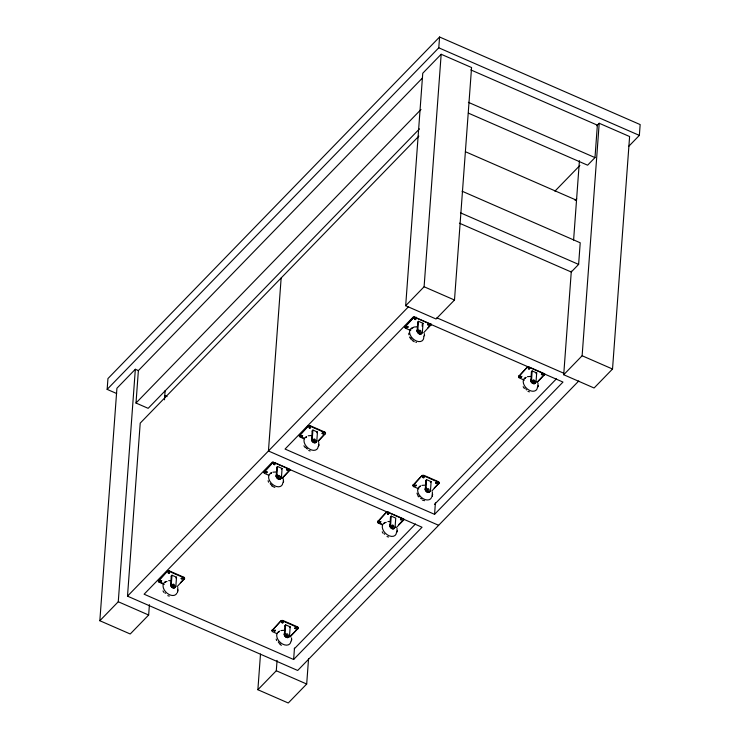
<?xml version="1.0" encoding="UTF-8"?>
<svg xmlns="http://www.w3.org/2000/svg" width="740" height="740" viewBox="0 0 740 740"><rect width="100%" height="100%" fill="white"/><g stroke="black" fill="none" stroke-linecap="round" stroke-linejoin="round"><path stroke-width="1.11" d="M116.652 393.523L107.152 389.379L107.948 378.565L439.579 37L640.155 124.579L639.36 135.392L628.898 146.169M149.415 604.663L148.657 615.023L130.231 633.995L99.844 620.731L116.92 388.232L135.337 369.26L138.482 370.629M99.844 620.731L118.27 601.75L135.337 369.26M419.46 128.899L148.157 408.332L135.994 403.032L138.38 370.592L422.568 77.885M578.773 380.961L297.693 670.468L127.502 596.153L140.212 423.132L418.877 136.123M164.465 399.794L165.14 390.591M164.243 584.424L159.146 582.195A1.647 1.064 4.2 0 1 158.591 580.706L167.277 571.262A1.647 1.064 4.2 0 1 169.534 570.993L183.807 577.228A1.647 1.064 4.2 0 1 184.353 578.717L177.239 586.543M159.146 582.195L159.183 581.659A1.647 1.064 4.2 0 1 158.628 580.169M158.591 580.706L167.277 571.262M184.316 579.254A1.647 1.064 4.2 0 0 183.761 577.764L169.497 571.539L169.534 570.993M170.635 584.702L171.273 575.923L171.967 575.211L176.518 577.2L175.861 586.145L174.825 587.579A2.683 1.794 44.2 0 1 172.476 587.588A2.683 1.794 44.2 0 1 170.672 585.257L171.319 583.99L171.967 575.211M183.761 577.764L183.807 577.228M268.786 475.247L264.707 473.471A1.647 1.064 4.2 0 1 264.161 471.981L272.847 462.528A1.647 1.064 4.2 0 1 273.458 462.167M281.154 277.972L268.444 450.993L438.635 525.298M264.161 471.981L272.847 462.528M308.552 658.702L306.693 684.028L288.267 703L257.881 689.726L260.499 654.049M276.196 475.968L276.843 467.19L277.537 466.478L282.088 468.466L281.431 477.411L280.395 478.854A2.683 1.794 44.2 0 1 278.036 478.854A2.683 1.794 44.2 0 1 276.242 476.532L276.889 475.256L277.537 466.478M276.88 633.607L272.81 631.831A1.647 1.064 4.2 0 1 272.255 630.332L280.941 620.888A1.647 1.064 4.2 0 1 283.198 620.62L297.471 626.854A1.647 1.064 4.2 0 1 298.017 628.343L290.117 636.983M282.023 478.623L289.923 469.983A1.647 1.064 4.2 0 0 290.163 469.465M257.881 689.726L276.298 670.755L277.065 660.395M272.255 630.332L280.941 620.888M297.98 628.88A1.647 1.064 4.2 0 0 297.425 627.39L283.161 621.165L283.198 620.62M289.183 636.502A2.683 1.794 44.2 0 1 286.824 636.502A2.683 1.794 44.2 0 1 285.02 634.18L285.631 624.837L290.182 626.826L289.525 635.771L288.489 637.214A2.683 1.794 44.2 0 1 286.139 637.214A2.683 1.794 44.2 0 1 284.336 634.892L284.937 625.55L285.631 624.837M304.159 438.811L300.089 437.035A1.647 1.064 4.2 0 1 299.534 435.546L308.219 426.092A1.647 1.064 4.2 0 1 310.476 425.833L324.74 432.058A1.647 1.064 4.2 0 1 325.295 433.548L318.182 441.382M305.935 437.627L306.628 436.914M299.534 435.546L308.219 426.092M325.258 434.093A1.647 1.064 4.2 0 0 324.703 432.604L310.439 426.37L310.476 425.833M293.632 659.497L422.041 527.241L272.514 461.954L144.106 594.211L293.632 659.497L294.474 648.046M297.425 627.39L297.471 626.854M311.568 439.532L312.215 430.754L312.909 430.042L317.46 432.031L316.803 440.975L315.767 442.418A2.683 1.794 44.2 0 1 313.418 442.418A2.683 1.794 44.2 0 1 311.614 440.096L312.262 438.82L312.909 430.042M324.703 432.604L324.74 432.058M382.45 524.873L378.371 523.097A1.647 1.064 4.2 0 1 377.825 521.607L386.511 512.154A1.647 1.064 4.2 0 1 387.316 511.747M378.371 523.097L378.418 522.551A1.647 1.064 4.2 0 1 377.863 521.062M377.825 521.607L386.511 512.154M396.474 527.444L403.55 520.155A1.647 1.064 4.2 0 0 402.995 518.666L388.722 512.432L388.768 511.886M405.677 305.731L422.753 73.242L441.17 54.261L471.565 67.534L454.49 300.024L436.064 319.005L405.677 305.731L424.103 286.759L441.17 54.261M394.744 527.768A2.683 1.794 44.2 0 1 392.394 527.768A2.683 1.794 44.2 0 1 390.591 525.446L391.201 516.104L395.752 518.093L395.095 527.037L394.059 528.48A2.683 1.794 44.2 0 1 391.7 528.48A2.683 1.794 44.2 0 1 389.897 526.159L390.507 516.816L391.201 516.104M410.746 330.53L405.65 328.301A1.647 1.064 4.2 0 1 405.095 326.812L413.789 317.358A1.647 1.064 4.2 0 1 414.798 316.924M405.65 328.301L405.696 327.764A1.647 1.064 4.2 0 1 405.141 326.266M411.505 328.902L412.189 328.19M405.095 326.812L413.789 317.358M429.256 323.426L416 317.645L416.046 317.099M417.138 330.808L417.786 322.029L418.479 321.317L423.03 323.306L422.374 332.242L421.338 333.685A2.683 1.794 44.2 0 1 418.979 333.694A2.683 1.794 44.2 0 1 417.175 331.363L417.832 330.096L418.479 321.317M403.55 520.155L403.587 519.61L398.869 524.466M107.152 389.379L438.783 47.813L439.579 37M422.17 326.248L422.337 324.009L423.03 323.306M418.84 488.89L413.743 486.661A1.647 1.064 4.2 0 1 413.197 485.172L421.883 475.718A1.647 1.064 4.2 0 1 424.14 475.459L438.404 481.685A1.647 1.064 4.2 0 1 438.959 483.174L431.846 491.009M413.743 486.661L413.789 486.115A1.647 1.064 4.2 0 1 413.235 484.626M423.752 332.649L430.865 324.814A1.647 1.064 4.2 0 0 430.902 323.75M413.197 485.172L421.883 475.718M438.922 483.72A1.647 1.064 4.2 0 0 438.367 482.23L424.103 475.996L424.14 475.459M430.125 491.332A2.683 1.794 44.2 0 1 427.766 491.341A2.683 1.794 44.2 0 1 425.963 489.01L426.573 479.677L431.124 481.657L430.467 490.602L429.431 492.045A2.683 1.794 44.2 0 1 427.072 492.054A2.683 1.794 44.2 0 1 425.278 489.723L425.879 480.38L426.573 479.677M434.565 514.337L562.983 382.071L413.457 316.785L285.048 449.05L434.565 514.337L435.407 502.876M438.367 482.23L438.404 481.685M524.41 380.157L519.313 377.927A1.647 1.064 4.2 0 1 518.759 376.438L527.454 366.994A1.647 1.064 4.2 0 1 528.064 366.633M518.759 376.438L527.454 366.994M535.686 382.599A2.683 1.794 44.2 0 1 533.337 382.608A2.683 1.794 44.2 0 1 531.533 380.277L532.134 370.944L536.694 372.932L536.038 381.868L535.002 383.311A2.683 1.794 44.2 0 1 532.643 383.32A2.683 1.794 44.2 0 1 530.839 380.989L531.449 371.656L532.134 370.944M537.416 382.275L544.529 374.449A1.647 1.064 4.2 0 0 544.751 374.061M596.801 125.735L599.206 123.266L629.601 136.53L612.526 369.029L594.1 388L563.713 374.736L571.317 271.145M573.602 240.075L579.429 160.654M459.438 223.184L571.252 272.006L578.625 264.411L580.216 242.785L462.065 191.197M468.411 113.146L587.615 165.196L594.988 157.602L597.365 125.162L470.779 69.893M563.713 374.736L582.13 355.755L599.206 123.266M177.804 587.514L177.489 592.25L177.73 591.241M283.3 482.517L283.374 478.78M318.672 446.081L318.746 442.344M291.394 640.877L291.615 637.889M421.68 332.954L421.338 333.685M396.964 532.143L397.038 528.406M429.774 491.314L429.431 492.045M432.41 491.971L432.095 496.716L432.336 495.707M537.906 386.974L537.98 383.246M160.358 580.502L161.033 581.122L161.736 580.576M168.248 572.381L168.914 573.001L169.553 572.344M177.85 590.76L178.062 589.845M182.66 578.255L181.254 578.301M265.928 471.769L266.779 472.388L267.233 471.732M273.818 463.647L274.67 464.267L275.123 463.61M283.411 482.027L283.633 481.12M288.221 469.53L286.815 469.567M302.697 435.536L301.966 435.962L301.272 435.453M274.022 630.129L274.873 630.748L275.336 630.091M318.783 445.591L319.005 444.685M281.912 622.007L282.578 622.627L283.216 621.97M291.505 640.387L291.726 639.48M296.315 627.89L294.909 627.927M397.075 531.653L397.297 530.746M401.885 519.156L401.154 519.582L400.46 519.073M432.447 495.217L432.669 494.311M520.534 376.235L521.201 376.854L521.913 376.309M528.416 368.113L529.091 368.733L529.794 368.187M538.017 386.483L538.23 385.577M174.825 587.579L175.861 586.145M280.395 478.854L281.431 477.411M315.767 442.418L316.803 440.975M288.489 637.214L289.525 635.771M394.059 528.48L395.095 527.037M535.002 383.311L536.038 381.868M429.135 324.481L427.757 324.407L428.821 323.944M379.666 521.293L380.258 522.024L380.897 521.358M387.557 513.172L388.149 513.893L388.787 513.236M437.229 482.841L435.851 482.767L436.914 482.304M542.725 374.218L541.403 373.913L542.809 373.867M135.994 403.032L420.995 109.492M127.502 596.153L408.582 306.656M171.245 576.358L171.93 575.646M276.815 467.625L277.5 466.912M312.188 431.189L312.872 430.477M417.749 322.464L418.442 321.752M175.824 577.912L176.518 577.2M281.394 469.179L282.088 468.466M316.766 432.743L317.46 432.031M170.644 584.877L171.338 584.165M276.214 476.144L276.899 475.432M311.586 439.708L312.271 438.996M417.147 330.983L417.841 330.271M554.926 191.161L579.883 165.455M172.772 587.736L173.456 587.024M278.342 479.002L279.026 478.29M313.714 442.566L314.398 441.854M419.275 333.842L419.969 333.13M180.421 582.759L184.353 578.717M282.06 478.077L289.923 469.983M318.219 440.837L324.509 434.361M427.72 328.061L430.865 324.814M575.082 200.383L576.691 198.727M284.909 625.985L285.594 625.272M390.47 517.251L391.164 516.538M425.852 480.815L426.536 480.103M531.413 372.091L532.106 371.378M289.488 627.538L290.182 626.826M430.43 482.369L431.124 481.657M536.001 373.644L536.694 372.932M284.308 634.504L284.983 633.616M389.878 525.77L390.554 524.882M425.25 489.334L425.925 488.455M530.811 380.61L531.496 379.722M286.436 637.362L287.12 636.65M391.996 528.628L392.69 527.916M427.378 492.202L428.062 491.49M532.939 383.468L533.633 382.756M290.154 636.437L298.017 628.343M434.241 488.039L438.959 483.174M537.453 381.738L544.529 374.449M294.307 648.804L415.492 523.985M434.445 504.467L556.434 378.825M322.27 432.789L323.593 433.094L322.261 433.252M413.789 327.034L416.814 326.812M527.454 376.66L530.478 376.438M308.229 435.768L311.244 435.546M272.857 472.203L275.872 471.972M421.893 485.394L424.908 485.172M280.95 630.554L283.966 630.332M387.927 521.496L389.536 521.598M168.692 580.604L170.302 580.706M415.788 342.232L416.518 342.352M424.612 500.702L422.383 500.111M527.953 391.386L529.452 391.858M308.719 450.484L310.217 450.965M274.845 487.392L271.867 486.097M387.011 536.546L388.509 537.018M167.776 595.654L169.275 596.126M438.783 47.813L639.36 135.392M468.392 102.333L594.988 157.602M465.432 151.728L576.432 200.189M460.474 212.824L578.625 264.411M424.103 286.759L454.49 300.024M582.13 355.755L612.526 369.029M436.868 317.83L563.723 373.21M529.664 367.271L543.937 373.496A1.647 1.064 4.2 0 1 544.492 374.986M301.143 436.933L304.205 438.274M164.955 395.706L167.074 396.621M275.067 462.805L289.331 469.031A1.647 1.064 4.2 0 1 289.886 470.529M379.435 522.995L381.47 523.883M160.201 582.102L162.245 582.99M118.27 601.75L148.657 615.023M276.298 670.755L306.693 684.028M412.809 340.927L414.289 341.75M279.97 644.457L281.44 645.28M411.459 339.817L409.498 337.024M523.162 386.65L523.994 388.111M418.424 496.845L416.962 493.154M382.219 531.82L383.052 533.272M303.927 445.757L304.769 447.219M162.985 590.918L163.827 592.379M268.074 480.704L268.555 482.193M276.168 639.064L276.649 640.553M424.316 333.611L424.575 335.951M416.13 318.561L415.427 319.107L414.724 318.598M408.249 326.682L407.536 327.228L406.843 326.729M424.233 476.921L423.521 477.466L422.827 476.958M416.343 485.042L415.815 485.579L414.937 485.089M310.569 427.295L310.042 427.831L309.163 427.332M417.832 330.096L417.869 330.651A2.683 1.794 44.2 0 0 419.673 332.982A2.683 1.794 44.2 0 0 422.022 332.972M408.757 333.204L408.868 334.795M312.262 438.82L312.299 439.384A2.683 1.794 44.2 0 0 314.102 441.706A2.683 1.794 44.2 0 0 316.461 441.706M276.889 475.256L276.927 475.82A2.683 1.794 44.2 0 0 278.73 478.142A2.683 1.794 44.2 0 0 281.089 478.142M171.319 583.99L171.356 584.545A2.683 1.794 44.2 0 0 173.16 586.876A2.683 1.794 44.2 0 0 175.519 586.866M526.695 389.906A2.683 1.794 44.2 0 1 526.103 389.573M525.113 388.602A2.683 1.794 44.2 0 1 524.78 388.019M537.443 387.316A8.334 5.578 44.2 0 1 527.176 388.861A8.334 5.578 44.2 0 1 525.622 377.529M535.353 381.128A2.858 1.915 44.2 0 1 534.428 383.671A2.858 1.915 44.2 0 1 531.191 381.868A2.858 1.915 44.2 0 1 531.551 379M527.407 367.53A1.647 1.064 4.2 0 1 529.479 367.197M519.175 377.298A1.647 1.064 4.2 0 1 518.805 375.901M421.717 498.825A2.683 1.794 44.2 0 1 420.533 498.307M419.219 496.753A2.683 1.794 44.2 0 1 419.025 496.161M431.513 497.576A8.334 5.578 44.2 0 1 420.801 496.864A8.334 5.578 44.2 0 1 420.061 486.263M430.033 491.082A2.858 1.915 44.2 0 1 426.518 491.619A2.858 1.915 44.2 0 1 425.981 487.734M421.846 476.264A1.647 1.064 4.2 0 1 424.103 475.996M307.461 449.004A2.683 1.794 44.2 0 1 306.332 448.237M305.888 447.709A2.683 1.794 44.2 0 1 305.555 447.127M318.209 446.414A8.334 5.578 44.2 0 1 307.942 447.968A8.334 5.578 44.2 0 1 306.397 436.637M316.332 440.855A2.858 1.915 44.2 0 1 313.455 442.4A2.858 1.915 44.2 0 1 311.901 438.385M308.182 426.638A1.647 1.064 4.2 0 1 310.439 426.37M300.125 436.489A1.647 1.064 4.2 0 1 299.571 435M413.031 340.28A2.683 1.794 44.2 0 1 412.439 339.947M411.116 338.393A2.683 1.794 44.2 0 1 410.931 337.801M423.659 335.942A8.334 5.578 44.2 0 1 418.664 341.593A8.334 5.578 44.2 0 1 410.016 334.434A8.334 5.578 44.2 0 1 413.512 327.543M421.939 332.723A2.858 1.915 44.2 0 1 418.414 333.259A2.858 1.915 44.2 0 1 417.887 329.374M413.753 317.904A1.647 1.064 4.2 0 1 416 317.645M430.273 323.87A1.647 1.064 4.2 0 1 430.828 325.36M384.624 534.298A2.683 1.794 44.2 0 1 384.171 533.762M396.501 532.476A8.334 5.578 44.2 0 1 385.429 533.299A8.334 5.578 44.2 0 1 386.234 522.338M394.661 527.518A2.858 1.915 44.2 0 1 391.432 528.268A2.858 1.915 44.2 0 1 390.193 524.447M386.474 512.7A1.647 1.064 4.2 0 1 388.722 512.432M403.827 519.091A1.647 1.064 4.2 0 1 403.689 519.489M280.183 643.8A2.683 1.794 44.2 0 1 278.277 641.913M290.931 641.21A8.334 5.578 44.2 0 1 280.664 642.764A8.334 5.578 44.2 0 1 279.119 631.433M289.053 635.651A2.858 1.915 44.2 0 1 286.177 637.196A2.858 1.915 44.2 0 1 284.623 633.172M280.904 621.424A1.647 1.064 4.2 0 1 283.161 621.165M272.671 631.192A1.647 1.064 4.2 0 1 272.292 629.796M165.39 593.397A2.683 1.794 44.2 0 1 164.946 592.87M176.906 593.11A8.334 5.578 44.2 0 1 165.455 591.602A8.334 5.578 44.2 0 1 167 581.437M175.426 586.616A2.858 1.915 44.2 0 1 171.911 587.153A2.858 1.915 44.2 0 1 171.375 583.268M167.24 571.798A1.647 1.064 4.2 0 1 169.497 571.539M272.089 485.44A2.683 1.794 44.2 0 1 271.497 485.116M270.96 484.672A2.683 1.794 44.2 0 1 270.183 483.562M282.837 482.85A8.334 5.578 44.2 0 1 272.57 484.404A8.334 5.578 44.2 0 1 271.025 473.073M280.747 476.662A2.858 1.915 44.2 0 1 279.831 479.215A2.858 1.915 44.2 0 1 276.584 477.402A2.858 1.915 44.2 0 1 276.945 474.534M272.81 463.074A1.647 1.064 4.2 0 1 274.873 462.731M264.578 472.842A1.647 1.064 4.2 0 1 264.199 471.436M165.02 582.362L165.714 581.649L165.02 582.362M270.59 473.628L271.284 472.916L270.59 473.628M278.684 631.988L279.378 631.276L278.684 631.988M384.254 523.254L384.948 522.542L384.254 523.254M419.626 486.818L420.32 486.115L419.626 486.818M525.197 378.094L525.89 377.382L525.197 378.094M160.321 581.048C161.246 582.954 162.393 579.809 160.321 581.048M168.211 572.917C169.136 574.832 170.283 571.687 168.211 572.917M181.217 578.606C182.151 580.512 183.298 577.366 181.217 578.606M265.891 472.314C266.816 474.22 267.963 471.084 265.891 472.314M273.772 464.193C274.707 466.098 275.854 462.953 273.772 464.193M286.787 469.872C287.712 471.778 288.859 468.633 286.787 469.872M301.263 435.879C302.188 437.793 303.335 434.648 301.263 435.879M309.144 427.757C310.079 429.663 311.226 426.527 309.144 427.757M273.985 630.674C274.716 632.515 276.242 629.648 274.059 630.563M322.159 433.437C323.093 435.342 324.24 432.206 322.159 433.437M281.866 622.553C282.8 624.458 283.947 621.313 281.866 622.553M294.881 628.232C295.815 630.138 296.962 626.993 294.881 628.232M406.824 327.145C407.759 329.06 408.906 325.914 406.824 327.145M414.714 319.023C415.649 320.938 416.796 317.793 414.714 319.023M379.546 521.941C380.48 523.846 381.627 520.71 379.546 521.941M427.729 324.703C428.654 326.618 429.801 323.473 427.729 324.703M387.436 513.819C388.371 515.725 389.518 512.58 387.436 513.819M400.451 519.499C401.376 521.404 402.523 518.268 400.451 519.499M414.927 485.505C415.852 487.42 416.999 484.274 414.927 485.505M422.808 477.383C423.743 479.289 424.889 476.153 422.808 477.383M435.823 483.063C436.748 484.977 437.904 481.832 435.823 483.063M520.488 376.78C521.423 378.686 522.57 375.541 520.488 376.78M528.379 368.65C529.313 370.564 530.46 367.419 528.379 368.65M541.393 374.338C542.318 376.244 543.465 373.099 541.393 374.338M533.004 380.758A1.008 0.675 44.2 0 0 534.484 381.433A1.008 0.675 44.2 0 0 533.855 379.962A1.008 0.675 44.2 0 0 533.004 380.758M427.433 489.491A1.008 0.675 44.2 0 0 428.923 490.167A1.008 0.675 44.2 0 0 428.284 488.696A1.008 0.675 44.2 0 0 427.433 489.491M313.769 439.865A1.008 0.675 44.2 0 0 315.259 440.541A1.008 0.675 44.2 0 0 314.62 439.07A1.008 0.675 44.2 0 0 313.769 439.865M419.339 331.132A1.008 0.675 44.2 0 0 420.829 331.807A1.008 0.675 44.2 0 0 420.19 330.336A1.008 0.675 44.2 0 0 419.339 331.132M392.061 525.927A1.008 0.675 44.2 0 0 393.55 526.602A1.008 0.675 44.2 0 0 392.912 525.132A1.008 0.675 44.2 0 0 392.061 525.927M286.491 634.652A1.008 0.675 44.2 0 0 287.98 635.327A1.008 0.675 44.2 0 0 287.342 633.856A1.008 0.675 44.2 0 0 286.491 634.652M172.836 585.026A1.008 0.675 44.2 0 0 174.316 585.701A1.008 0.675 44.2 0 0 173.678 584.23A1.008 0.675 44.2 0 0 172.836 585.026M278.397 476.301A1.008 0.675 44.2 0 0 279.887 476.967A1.008 0.675 44.2 0 0 279.248 475.496A1.008 0.675 44.2 0 0 278.397 476.301"/></g></svg>
